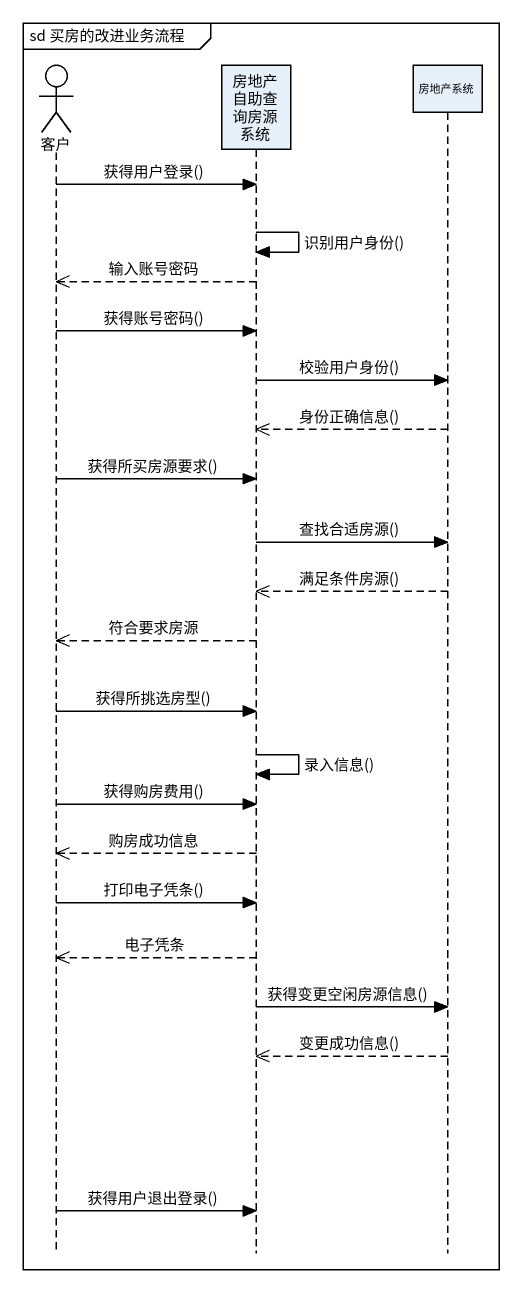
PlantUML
@startuml
mainframe sd 买房的改进业务流程
hide footbox
actor 客户
participant 房地产自助查询房源系统
participant 房地产系统

客户 -> 房地产自助查询房源系统 : 获得用户登录()
房地产自助查询房源系统 -> 房地产自助查询房源系统 : 识别用户身份()
房地产自助查询房源系统 -->> 客户 : 输入账号密码
客户 -> 房地产自助查询房源系统 : 获得账号密码()
房地产自助查询房源系统 -> 房地产系统 : 校验用户身份()
房地产系统 -->> 房地产自助查询房源系统 : 身份正确信息()
客户 -> 房地产自助查询房源系统 : 获得所买房源要求()
房地产自助查询房源系统 -> 房地产系统 : 查找合适房源()
房地产系统 -->> 房地产自助查询房源系统 : 满足条件房源()
房地产自助查询房源系统 -->> 客户 : 符合要求房源
客户 -> 房地产自助查询房源系统 : 获得所挑选房型()
房地产自助查询房源系统 -> 房地产自助查询房源系统 : 录入信息()
客户 -> 房地产自助查询房源系统 : 获得购房费用()
房地产自助查询房源系统 -->> 客户 : 购房成功信息
客户 -> 房地产自助查询房源系统 : 打印电子凭条()
房地产自助查询房源系统 -->> 客户 : 电子凭条
房地产自助查询房源系统 -> 房地产系统 : 获得变更空闲房源信息()
房地产系统 -->> 房地产自助查询房源系统 : 变更成功信息()
客户 -> 房地产自助查询房源系统 : 获得用户退出登录()
@enduml
